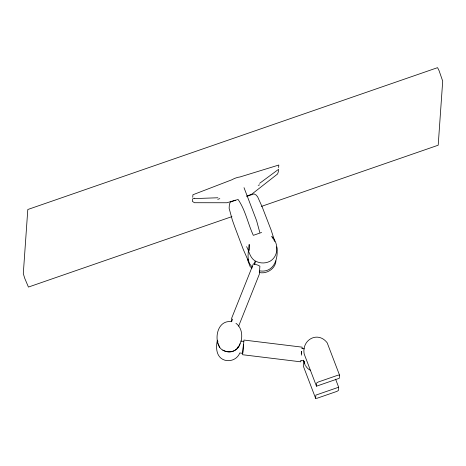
<?xml version="1.0" encoding="UTF-8"?>
<svg xmlns="http://www.w3.org/2000/svg" width="466" height="466" viewBox="0 0 466 466"><rect width="100%" height="100%" fill="white"/><g stroke="black" fill="none" stroke-linecap="round" stroke-linejoin="round"><path stroke-width="0.7" d="M192.738 197.31L192.918 194.759L231.998 179.73A6.641 1.73 -20.9 0 1 239.938 176.981L278.802 165.028L278.621 167.579M217.739 341.91L217.686 342.667L217.861 341.263M231.363 321.715L231.596 318.365L253.37 263.785L257.89 265.131L259.894 266.208L259.329 274.247L238.633 326.13M248.43 250.195C247.83 256.02 247.295 263.197 252.572 267.1M254.984 263.5L255.129 261.455L254.372 264.502M278.511 169.158L278.336 171.715L277.614 173.952L251.838 194.136L246.601 196.157M275.948 260.873C275.412 268.69 266.931 274.148 259.457 272.552M301.584 355.185L301.677 353.845M302.055 348.492L302.149 347.153L243.974 340.052L243.735 341.782M303.605 360.177L303.314 366.095L315.628 398.343L317.078 398.249L336.918 391.382L338.433 390.444L338.66 387.223L335.584 379.161M315.628 398.343L315.855 395.116L338.66 387.223M316.478 386.192L316.705 382.965L318.22 382.027L338.06 375.159L339.51 375.072L339.289 378.299L316.478 386.192L304.17 353.95C301.514 339.708 317.987 330.674 327.202 342.83L339.51 375.072M243.415 344.304L242.565 354.725L300.739 361.826L300.902 360.672M217.406 340.174C215.653 347.601 216.108 357.474 224.746 360.166C230.746 361.96 237.578 358.902 239.804 352.948L242.745 353.362L243.84 341.421L240.887 341.112M232.616 319.041L231.608 321.715C218.018 319.653 213.941 337.5 219.358 346.96C224.472 354.632 237.893 352.978 239.949 343.692M259.224 271.963L259.83 270.897C273.991 273.041 278.767 258.269 276.746 246.875M237.677 347.252L238.685 346.226M259.667 183.295L277.899 169.81M194.689 198.178L192.627 198.889L192.452 201.446L194.503 202.722L226.93 202.757L235.388 200.164M217.762 199.343L219.812 198.632M258.187 185.351L259.556 184.874M246.968 196.326L254.034 193.879L256.218 195.091L257.681 196.914L262.224 207.015L271.078 229.924L274.829 241.47M231.94 216.614L28.432 287.062L24.698 278.214L23.3 273.618L27.803 209.508L437.568 67.657L439.077 70.669L442.7 81.101L438.197 145.211L261.508 206.38M261.589 232.482L253.318 235.342C247.883 223.598 245.471 210.143 238.056 199.407L230.35 202.075L229.4 204.37L229.126 208.285L232.307 219.969L234.683 226.657L243.357 249.63L248.262 260.756L248.063 259.475M194.8 198.58L217.872 197.765M300.873 360.457L303.826 360.766L305.079 365.07M301.968 348.516L304.321 348.848M222.742 350.048C239.774 359.298 248.139 332.013 235.959 323.334M251.902 268.317L250.032 266.36L248.133 261.391L247.889 259.224M273.123 238.703L271.754 236.489C278.738 243.118 278.866 255.991 270.14 261.199C265.154 263.797 259.189 263.517 254.453 260.494C249.788 257.185 249.153 251.384 246.642 246.636M273.804 239.809L274.491 240.916M217.989 343.506L219.795 347.386M244.015 187.658L256.585 220.634L259.812 232.487M310.391 370.307A11.335 10.864 4 0 1 305.562 365.571M304.758 363.585A11.335 10.864 4 0 1 304.374 361.482M249.17 244.568L248.984 250.411L249.17 244.568M301.589 351.405L301.304 353.793L301.589 351.405"/></g></svg>
